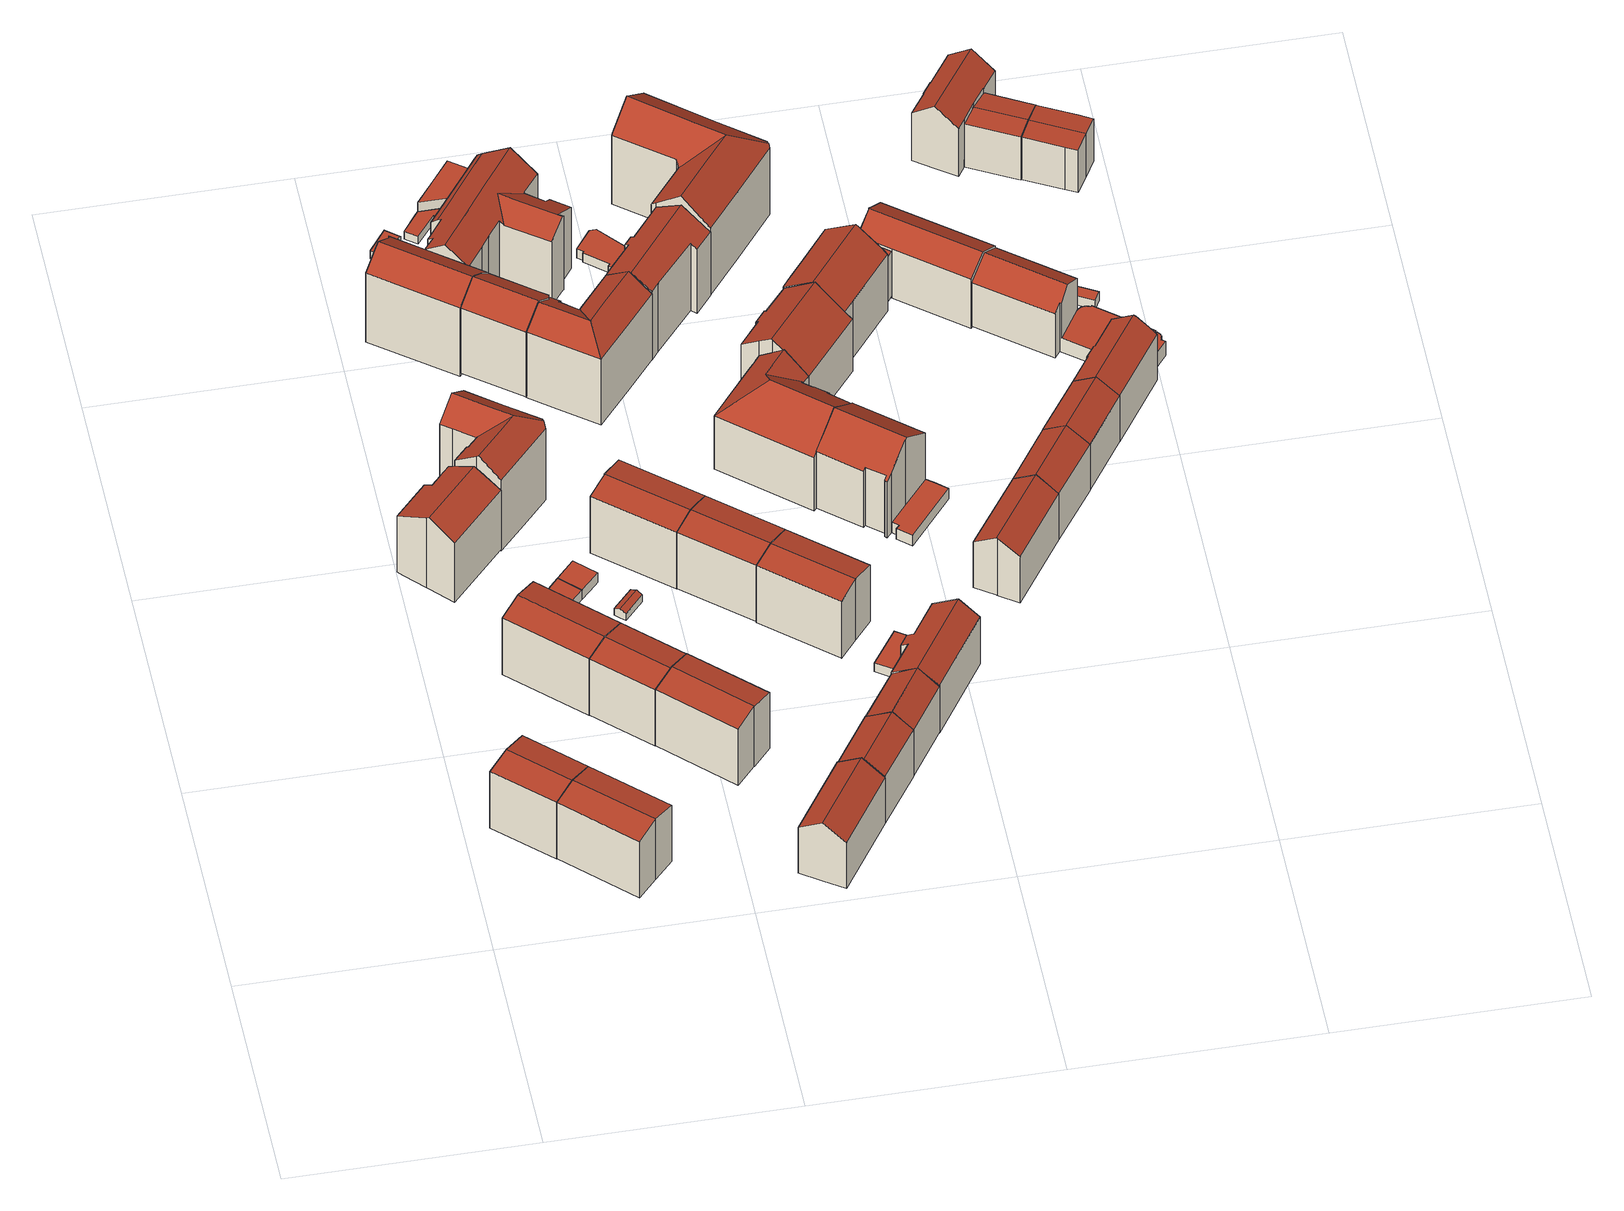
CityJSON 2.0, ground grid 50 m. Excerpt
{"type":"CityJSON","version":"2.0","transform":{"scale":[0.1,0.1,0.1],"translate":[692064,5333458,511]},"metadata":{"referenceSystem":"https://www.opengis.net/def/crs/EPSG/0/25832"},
"CityObjects":{
"building1":{"type":"Building","attributes":{"Gemeindeschluessel":"09162000","HoeheDach":"530.228","HoeheGrund":"513.460","Methode":"1000","NiedrigsteTraufeDesGebaeudes":"529.063","Geometrietyp2DReferenz":"3000","function":"31001_1000","roofType":"3100","measuredHeight":16.77,"storeysAboveGround":5},"geometry":[{"type":"MultiSurface","lod":"2","boundaries":[[[0,1,2,3,4,5]],[[1,0,6,7,8,2]],[[9,10,11,8,7,6]],[[5,4,10,9]],[[0,5,9,6]],[[4,3,11,10]],[[8,11,3,2]]],"semantics":{"surfaces":[{"type":"WallSurface"},{"type":"GroundSurface"},{"type":"RoofSurface"}],"values":[0,1,0,2,0,2,0]}}]},
"building2":{"type":"Building","attributes":{"Gemeindeschluessel":"09162000","HoeheDach":"530.251","HoeheGrund":"513.640","Methode":"1000","NiedrigsteTraufeDesGebaeudes":"529.067","Geometrietyp2DReferenz":"3000","function":"31001_1000","roofType":"3100","measuredHeight":16.61,"storeysAboveGround":5},"geometry":[{"type":"MultiSurface","lod":"2","boundaries":[[[5,12,3,13,14,15]],[[16,17,18,12,5]],[[19,20,21,15,14,13,22]],[[20,17,16,21]],[[18,23,3,12]],[[21,16,5,15]],[[20,19,22,23,18,17]],[[13,3,23,22]]],"semantics":{"surfaces":[{"type":"WallSurface"},{"type":"RoofSurface"},{"type":"GroundSurface"}],"values":[0,1,2,0,1,0,0,0]}}]},
"building3":{"type":"Building","attributes":{"Gemeindeschluessel":"09162000","HoeheDach":"531.743","HoeheGrund":"512.140","Methode":"2000","NiedrigsteTraufeDesGebaeudes":"527.561","Geometrietyp2DReferenz":"3000","function":"31001_1000","roofType":"3100","measuredHeight":19.6,"storeysAboveGround":4},"geometry":[{"type":"MultiSurface","lod":"2","boundaries":[[[24,25,26,27,28,29]],[[30,31,32,33]],[[34,35,36,37,38,39]],[[40,41,39,38]],[[29,28,42,43]],[[27,26,44,34,39,41,32,31,45,42,28]],[[46,47,48,49,36,35]],[[50,51,48,47,52,53]],[[45,31,30,54,43,42]],[[55,50,53,44,26,25]],[[33,32,41,40]],[[51,50,55,25,24,29,43,54,30,33,40,38,37,36,49,48]],[[53,52,47,46,35,34,44]]],"semantics":{"surfaces":[{"type":"WallSurface"},{"type":"RoofSurface"},{"type":"GroundSurface"}],"values":[0,0,0,0,0,1,0,0,0,0,0,2,1]}}]},
"building4":{"type":"Building","attributes":{"Gemeindeschluessel":"09162000","HoeheDach":"530.078","HoeheGrund":"513.150","Methode":"1000","NiedrigsteTraufeDesGebaeudes":"528.831","Geometrietyp2DReferenz":"3000","function":"31001_1000","roofType":"3100","measuredHeight":16.93,"storeysAboveGround":5},"geometry":[{"type":"MultiSurface","lod":"2","boundaries":[[[56,57,58,59,60,61]],[[57,62,63,58]],[[64,65,66,67]],[[59,67,66,60]],[[60,66,65,61]],[[58,63,67,59]],[[57,56,61,65,64,62]],[[62,64,67,63]]],"semantics":{"surfaces":[{"type":"GroundSurface"},{"type":"WallSurface"},{"type":"RoofSurface"}],"values":[0,1,2,1,1,1,1,2]}}]},
"building5":{"type":"Building","attributes":{"Gemeindeschluessel":"09162000","HoeheDach":"515.604","HoeheGrund":"513.020","Methode":"1000","NiedrigsteTraufeDesGebaeudes":"515.604","Geometrietyp2DReferenz":"3000","function":"31001_2000","roofType":"1000","measuredHeight":2.58},"geometry":[{"type":"MultiSurface","lod":"2","boundaries":[[[68,69,70,71,72,73]],[[74,75,71,70]],[[75,74,76,77]],[[77,76,78,79]],[[78,76,74,70,69,68,80]],[[81,80,68,73]],[[79,78,80,81]],[[77,79,81,73,72,71,75]]],"semantics":{"surfaces":[{"type":"WallSurface"},{"type":"RoofSurface"},{"type":"GroundSurface"}],"values":[0,0,0,0,1,0,0,2]}}]},
"building6":{"type":"Building","attributes":{"Gemeindeschluessel":"09162000","HoeheDach":"530.029","HoeheGrund":"513.310","Methode":"1000","NiedrigsteTraufeDesGebaeudes":"528.823","Geometrietyp2DReferenz":"3000","function":"31001_1000","roofType":"3100","measuredHeight":16.72,"storeysAboveGround":5},"geometry":[{"type":"MultiSurface","lod":"2","boundaries":[[[82,83,62,84]],[[85,86,65,87]],[[83,85,87,62]],[[82,88,89,86,85,83]],[[90,65,86,89]],[[88,82,84,91,90,89]],[[62,87,65,90,91,84]]],"semantics":{"surfaces":[{"type":"WallSurface"},{"type":"RoofSurface"},{"type":"GroundSurface"}],"values":[0,1,1,0,0,2,0]}}]},
"building7":{"type":"Building","attributes":{"Gemeindeschluessel":"09162000","HoeheDach":"535.177","HoeheGrund":"511.580","Methode":"1000","NiedrigsteTraufeDesGebaeudes":"530.834","Geometrietyp2DReferenz":"3000","function":"31001_1000","roofType":"3100","measuredHeight":23.6,"storeysAboveGround":6},"geometry":[{"type":"MultiSurface","lod":"2","boundaries":[[[92,93,94,95,96,97]],[[98,99,100,101,102,103,104]],[[93,105,106,107,108,94]],[[104,103,109,110]],[[111,112,113,114]],[[115,116,117,99,98,118]],[[105,93,92,97,119,120,111,114,121,122,116,115,118,110,109,123,124,125,126,127,106]],[[128,129,96,95,130,100,99,117,131,132,113,112]],[[132,131,122,121,114,113]],[[120,119,97,96,129,128,112,111]],[[101,100,133,134,135,136,102]],[[94,108,107,133,100,130,95]],[[107,106,127,126,134,133]],[[103,102,136,124,123,109]],[[118,98,104,110]],[[122,131,117,116]],[[135,134,126,125,124,136]]],"semantics":{"surfaces":[{"type":"WallSurface"},{"type":"RoofSurface"},{"type":"GroundSurface"}],"values":[0,1,0,0,0,0,2,1,0,0,1,1,0,0,0,0,0]}}]},
"building8":{"type":"Building","attributes":{"Gemeindeschluessel":"09162000","HoeheDach":"515.607","HoeheGrund":"513.000","Methode":"1000","NiedrigsteTraufeDesGebaeudes":"515.607","Geometrietyp2DReferenz":"3000","function":"31001_2000","roofType":"1000","measuredHeight":2.61},"geometry":[{"type":"MultiSurface","lod":"2","boundaries":[[[75,137,138,139,140,74]],[[74,140,139,141,70]],[[137,75,71,142,138]],[[71,70,141,142]],[[75,74,70,71]],[[139,138,142,141]]],"semantics":{"surfaces":[{"type":"WallSurface"},{"type":"RoofSurface"},{"type":"GroundSurface"}],"values":[0,1,2,0,0,0]}}]},
"building9":{"type":"Building","attributes":{"Gemeindeschluessel":"09162000","HoeheDach":"530.150","HoeheGrund":"513.490","Methode":"2000","NiedrigsteTraufeDesGebaeudes":"528.931","Geometrietyp2DReferenz":"3000","function":"31001_1000","roofType":"3100","measuredHeight":16.66,"storeysAboveGround":5},"geometry":[{"type":"MultiSurface","lod":"2","boundaries":[[[143,144,145,146,147,148,149]],[[148,150,151,149]],[[145,152,153,146]],[[152,154,155,156,153]],[[153,156,150,148,147,146]],[[155,151,150,156]],[[144,154,152,145]],[[144,143,149,151,155,154]]],"semantics":{"surfaces":[{"type":"GroundSurface"},{"type":"WallSurface"},{"type":"RoofSurface"}],"values":[0,1,1,2,1,2,1,1]}}]},
"building10":{"type":"Building","attributes":{"Gemeindeschluessel":"09162000","HoeheDach":"534.587","HoeheGrund":"511.894","Methode":"1000","NiedrigsteTraufeDesGebaeudes":"530.879","Geometrietyp2DReferenz":"3000","function":"31001_1000","roofType":"3100","measuredHeight":22.69,"storeysAboveGround":6},"geometry":[{"type":"MultiSurface","lod":"2","boundaries":[[[157,158,159,160]],[[161,162,163,164,165,166]],[[167,168,169,170,171,172]],[[173,174,158,157]],[[175,176,161,166]],[[177,172,171,170,178,159,158,174,163,162]],[[179,177,162,161,176]],[[164,163,174,173]],[[178,170,169,180,160,159]],[[181,182,167,172,177,179]],[[181,179,176,175]],[[168,167,182,181,175,166,165,164,173,157,160,180,169]]],"semantics":{"surfaces":[{"type":"WallSurface"},{"type":"RoofSurface"},{"type":"GroundSurface"}],"values":[0,0,0,0,0,1,1,0,0,0,0,2]}}]},
"building11":{"type":"Building","attributes":{"Gemeindeschluessel":"09162000","HoeheDach":"515.612","HoeheGrund":"513.080","Methode":"1000","NiedrigsteTraufeDesGebaeudes":"515.031","Geometrietyp2DReferenz":"3000","function":"51009_1610","roofType":"3100","measuredHeight":2.53},"geometry":[{"type":"MultiSurface","lod":"2","boundaries":[[[183,184,185,186,187,188]],[[186,189,190,187]],[[188,187,190,191]],[[184,183,188,191,192,193]],[[185,194,189,186]],[[189,194,193,192,191,190]],[[193,194,185,184]]],"semantics":{"surfaces":[{"type":"WallSurface"},{"type":"RoofSurface"},{"type":"GroundSurface"}],"values":[0,1,0,2,1,0,0]}}]},
"building12":{"type":"Building","attributes":{"Gemeindeschluessel":"09162000","HoeheDach":"514.404","HoeheGrund":"512.290","Methode":"1000","NiedrigsteTraufeDesGebaeudes":"514.404","Geometrietyp2DReferenz":"3000","function":"31001_2000","roofType":"1000","measuredHeight":2.11},"geometry":[{"type":"MultiSurface","lod":"2","boundaries":[[[195,196,197,198,199,200,201,202]],[[196,195,202,203,204,205]],[[206,207,208,200,199,198]],[[197,196,205,209,206,198]],[[210,203,202,201,200,208]],[[209,205,204,203,210,208,207,206]]],"semantics":{"surfaces":[{"type":"GroundSurface"},{"type":"WallSurface"},{"type":"RoofSurface"}],"values":[0,1,1,1,1,2]}}]},
"building13":{"type":"Building","attributes":{"Gemeindeschluessel":"09162000","HoeheDach":"529.928","HoeheGrund":"513.920","Methode":"1000","NiedrigsteTraufeDesGebaeudes":"526.530","Geometrietyp2DReferenz":"3000","function":"31001_1000","roofType":"3100","measuredHeight":16.01,"storeysAboveGround":4},"geometry":[{"type":"MultiSurface","lod":"2","boundaries":[[[211,212,213,214,215,216]],[[217,218,216,215]],[[219,212,211,220]],[[213,212,219,221]],[[220,211,216,218]],[[222,221,219,220,218,217]],[[221,222,217,215,214,213]]],"semantics":{"surfaces":[{"type":"WallSurface"},{"type":"RoofSurface"},{"type":"GroundSurface"}],"values":[0,0,1,0,1,0,2]}}]},
"building14":{"type":"Building","attributes":{"Gemeindeschluessel":"09162000","HoeheDach":"534.569","HoeheGrund":"512.860","Methode":"1000","NiedrigsteTraufeDesGebaeudes":"530.766","Geometrietyp2DReferenz":"3000","function":"31001_1000","roofType":"3100","measuredHeight":21.71,"storeysAboveGround":6},"geometry":[{"type":"MultiSurface","lod":"2","boundaries":[[[223,224,225,226]],[[227,228,229,230,231,232,233,234,177]],[[235,236,237,223,226,238,239,240,241,242,243,244]],[[237,236,235,228,227,245]],[[237,245,224,223]],[[235,244,229,228]],[[225,177,234,233,240,239,238,226]],[[233,232,231,242,241,240]],[[230,229,244,243,242,231]],[[224,245,227,177,225]]],"semantics":{"surfaces":[{"type":"WallSurface"},{"type":"RoofSurface"},{"type":"GroundSurface"}],"values":[0,1,2,0,0,0,0,0,0,1]}}]},
"building15":{"type":"Building","attributes":{"Gemeindeschluessel":"09162000","HoeheDach":"529.898","HoeheGrund":"513.080","Methode":"1000","NiedrigsteTraufeDesGebaeudes":"528.702","Geometrietyp2DReferenz":"3000","function":"31001_1000","roofType":"3100","measuredHeight":16.82,"storeysAboveGround":5},"geometry":[{"type":"MultiSurface","lod":"2","boundaries":[[[246,247,248,249,250,251]],[[252,251,250,253,254,255]],[[254,253,256,257,258,259]],[[250,249,256,253]],[[257,256,249,248]],[[260,255,254,259]],[[246,251,252,261]],[[247,246,261,260,259,258,257,248]],[[261,252,255,260]]],"semantics":{"surfaces":[{"type":"WallSurface"},{"type":"RoofSurface"},{"type":"GroundSurface"}],"values":[0,1,0,1,0,0,0,2,0]}}]},
"building16":{"type":"Building","attributes":{"Gemeindeschluessel":"09162000","HoeheDach":"514.282","HoeheGrund":"512.230","Methode":"1000","NiedrigsteTraufeDesGebaeudes":"514.282","Geometrietyp2DReferenz":"3000","function":"31001_2000","roofType":"1000","measuredHeight":2.05},"geometry":[{"type":"MultiSurface","lod":"2","boundaries":[[[262,263,264,265,266,267,268,269]],[[265,264,270,271]],[[272,273,274,275,276,277,278,268,267,266,265,271,279]],[[271,270,280,279]],[[281,282,283,284,285,280,270,264,263,262,269,286,287]],[[287,286,269,268,278,277]],[[272,285,284,273]],[[275,274,273,284,283,282]],[[279,280,285,272]],[[276,275,282,281,287,277]]],"semantics":{"surfaces":[{"type":"WallSurface"},{"type":"GroundSurface"},{"type":"RoofSurface"}],"values":[0,0,1,0,2,0,0,0,0,0]}}]},
"building17":{"type":"Building","attributes":{"Gemeindeschluessel":"09162000","HoeheDach":"534.280","HoeheGrund":"512.110","Methode":"2000","NiedrigsteTraufeDesGebaeudes":"528.422","Geometrietyp2DReferenz":"3000","function":"31001_1000","roofType":"3100","measuredHeight":22.17,"storeysAboveGround":4},"geometry":[{"type":"MultiSurface","lod":"2","boundaries":[[[288,289,290,291]],[[292,293,294,295]],[[296,297,298,299,300,301,302,303]],[[304,303,302,305]],[[306,307,308,309]],[[310,311,312,308,307,313,314,315,316,317]],[[318,295,294,319,158,320]],[[320,158,321,322]],[[316,315,314,323,324,325,326,327]],[[328,329,330,331]],[[322,321,329,328]],[[323,314,313,332]],[[332,313,307,306]],[[309,333,334,298,297,296,303,304,292,295,318,320,322,328,331,335,336,337,288,291,338,339,340,341,342,343,326,325,324,323,332,306]],[[338,344,345,339]],[[346,347,348,342,341,340,339,345]],[[291,290,344,338]],[[319,349,350,351,352,347,346,353,354,355,356,357,358,330,329,321,158]],[[294,293,305,302,301,317,316,327,359,348,347,352,351,350,349,319]],[[330,358,357,336,335,331]],[[298,334,333,312,311,299]],[[309,308,312,333]],[[326,343,342,348,359,327]],[[356,355,354,353,346,345,344,290,289]],[[292,304,305,293]],[[300,299,311,310,317,301]],[[337,336,357,356,289,288]]],"semantics":{"surfaces":[{"type":"WallSurface"},{"type":"RoofSurface"},{"type":"GroundSurface"}],"values":[0,0,0,0,0,1,0,0,0,0,0,0,0,2,0,0,0,1,1,0,0,0,0,1,0,1,0]}}]},
"building18":{"type":"Building","attributes":{"Gemeindeschluessel":"09162000","HoeheDach":"516.774","HoeheGrund":"513.820","Methode":"1000","NiedrigsteTraufeDesGebaeudes":"516.774","Geometrietyp2DReferenz":"3000","function":"31001_2000","roofType":"1000","measuredHeight":2.95},"geometry":[{"type":"MultiSurface","lod":"2","boundaries":[[[360,361,362,363,364]],[[365,366,367,368,369]],[[365,360,364,366]],[[361,369,368,362]],[[365,369,361,360]],[[364,363,367,366]],[[363,362,368,367]]],"semantics":{"surfaces":[{"type":"RoofSurface"},{"type":"GroundSurface"},{"type":"WallSurface"}],"values":[0,1,2,2,2,2,2]}}]},
"building19":{"type":"Building","attributes":{"Gemeindeschluessel":"09162000","HoeheDach":"529.830","HoeheGrund":"513.900","Methode":"2000","NiedrigsteTraufeDesGebaeudes":"526.075","Geometrietyp2DReferenz":"3000","function":"31001_1000","roofType":"3100","measuredHeight":15.93,"storeysAboveGround":4},"geometry":[{"type":"MultiSurface","lod":"2","boundaries":[[[213,370,215,371,372,373]],[[374,375,376,377]],[[373,375,374,213]],[[376,375,373,372,371,378]],[[377,376,378,379]],[[215,379,378,371]],[[370,213,374,377,379,215]]],"semantics":{"surfaces":[{"type":"GroundSurface"},{"type":"RoofSurface"},{"type":"WallSurface"}],"values":[0,1,2,2,1,2,2]}}]},
"building20":{"type":"Building","attributes":{"Gemeindeschluessel":"09162000","HoeheDach":"530.027","HoeheGrund":"513.170","Methode":"1000","NiedrigsteTraufeDesGebaeudes":"528.682","Geometrietyp2DReferenz":"3000","function":"31001_1000","roofType":"3100","measuredHeight":16.86,"storeysAboveGround":5},"geometry":[{"type":"MultiSurface","lod":"2","boundaries":[[[380,381,249,382,383]],[[384,385,386,387,388,389,390,391]],[[392,383,382,249,390,389,388,387]],[[386,252,392,387]],[[385,393,252,386]],[[381,391,390,249]],[[393,380,383,392,252]],[[385,384,391,381,380,393]]],"semantics":{"surfaces":[{"type":"RoofSurface"},{"type":"GroundSurface"},{"type":"WallSurface"}],"values":[0,1,2,2,2,2,0,2]}}]},
"building21":{"type":"Building","attributes":{"Gemeindeschluessel":"09162000","HoeheDach":"534.583","HoeheGrund":"512.830","Methode":"2000","NiedrigsteTraufeDesGebaeudes":"530.331","Geometrietyp2DReferenz":"3000","function":"31001_1000","roofType":"3100","measuredHeight":21.75,"storeysAboveGround":6},"geometry":[{"type":"MultiSurface","lod":"2","boundaries":[[[394,395,396,397]],[[398,399,400,401,402,403]],[[404,405,406,407,408,403,402,401,409,410,396,395,411]],[[412,409,401,400]],[[413,414,415,416,417,418]],[[396,410,409,412,419,397]],[[408,407,420,421,398,403]],[[422,423,424,425,426,427]],[[424,428,414,413,429,405]],[[405,429,413,418,430,406]],[[407,406,430,418,417,431,432,420]],[[423,433,415,414,428,424]],[[426,411,395,394,434,427]],[[425,424,405,404,411,426]],[[433,423,422,427,434,394,397,419,412,400,399,398,421,420,432,431,417,416,415]]],"semantics":{"surfaces":[{"type":"WallSurface"},{"type":"RoofSurface"},{"type":"GroundSurface"}],"values":[0,0,1,0,0,0,0,0,1,1,0,0,0,1,2]}}]},
"building22":{"type":"Building","attributes":{"Gemeindeschluessel":"09162000","HoeheDach":"529.930","HoeheGrund":"514.090","Methode":"2000","NiedrigsteTraufeDesGebaeudes":"525.868","Geometrietyp2DReferenz":"3000","function":"31001_1000","roofType":"3100","measuredHeight":15.84,"storeysAboveGround":4},"geometry":[{"type":"MultiSurface","lod":"2","boundaries":[[[435,436,437,438]],[[439,440,441,442]],[[443,444,437,436]],[[442,441,438,437,444]],[[435,440,439,443,436]],[[440,435,438,441]],[[439,442,444,443]]],"semantics":{"surfaces":[{"type":"WallSurface"},{"type":"RoofSurface"},{"type":"GroundSurface"}],"values":[0,0,1,0,0,2,1]}}]},
"building23":{"type":"Building","attributes":{"Gemeindeschluessel":"09162000","HoeheDach":"529.887","HoeheGrund":"513.010","Methode":"1000","NiedrigsteTraufeDesGebaeudes":"528.675","Geometrietyp2DReferenz":"3000","function":"31001_1000","roofType":"3100","measuredHeight":16.88,"storeysAboveGround":5},"geometry":[{"type":"MultiSurface","lod":"2","boundaries":[[[445,446,447,448,449,393]],[[450,451,446,445,393,452]],[[453,454,455,448]],[[453,456,451,450,452,457,458,454]],[[451,456,453,448,447,446]],[[458,381,455,454]],[[393,449,381,458,457,452]],[[448,455,381,449]]],"semantics":{"surfaces":[{"type":"RoofSurface"},{"type":"WallSurface"},{"type":"GroundSurface"}],"values":[0,1,1,2,1,1,1,0]}}]},
"building24":{"type":"Building","attributes":{"Gemeindeschluessel":"09162000","HoeheDach":"515.229","HoeheGrund":"512.680","Methode":"1000","NiedrigsteTraufeDesGebaeudes":"515.229","Geometrietyp2DReferenz":"3000","function":"31001_2000","roofType":"1000","measuredHeight":2.55},"geometry":[{"type":"MultiSurface","lod":"2","boundaries":[[[459,460,461,462]],[[463,464,465,466]],[[466,465,467,468]],[[462,461,464,463]],[[465,464,461,460,469,470,471,472,473,474,475,476,467]],[[477,470,469,478]],[[473,472,479,480,481,474]],[[478,469,460,459]],[[482,477,478,459,462,463,466,468,483,484,481,480,479]],[[484,475,474,481]],[[467,476,475,484,483,468]],[[482,471,470,477]],[[479,472,471,482]]],"semantics":{"surfaces":[{"type":"WallSurface"},{"type":"RoofSurface"},{"type":"GroundSurface"}],"values":[0,0,0,0,1,0,0,0,2,0,0,0,0]}}]},
"building25":{"type":"Building","attributes":{"Gemeindeschluessel":"09162000","HoeheDach":"515.971","HoeheGrund":"513.620","Methode":"1000","NiedrigsteTraufeDesGebaeudes":"515.971","Geometrietyp2DReferenz":"3000","function":"51009_1610","roofType":"1000","measuredHeight":2.35},"geometry":[{"type":"MultiSurface","lod":"2","boundaries":[[[485,486,487,488]],[[488,487,489,490]],[[491,492,486,485]],[[489,487,486,492]],[[491,485,488,490]],[[490,489,492,491]]],"semantics":{"surfaces":[{"type":"WallSurface"},{"type":"RoofSurface"},{"type":"GroundSurface"}],"values":[0,0,0,1,2,0]}}]},
"building26":{"type":"Building","attributes":{"Gemeindeschluessel":"09162000","HoeheDach":"534.444","HoeheGrund":"512.700","Methode":"1000","NiedrigsteTraufeDesGebaeudes":"530.310","Geometrietyp2DReferenz":"3000","function":"31001_1000","roofType":"3100","measuredHeight":21.74,"storeysAboveGround":6},"geometry":[{"type":"MultiSurface","lod":"2","boundaries":[[[493,494,495,496]],[[497,498,499,500]],[[501,493,496,502,503,504,497,500,505,506,507,508,509,510,511]],[[507,512,513,508]],[[500,499,514,505]],[[503,502,515,516,418,504]],[[511,517,518,501]],[[505,514,519,506]],[[506,519,512,507]],[[515,495,494,518,517,520,521,516]],[[496,495,515,502]],[[501,518,494,493]],[[521,520,517,511,510,509,508,513]],[[516,521,513,512,519,514,499,498,418]],[[504,418,498,497]]],"semantics":{"surfaces":[{"type":"WallSurface"},{"type":"GroundSurface"},{"type":"RoofSurface"}],"values":[0,0,1,0,0,0,0,0,0,2,0,0,0,2,0]}}]},
"building27":{"type":"Building","attributes":{"Gemeindeschluessel":"09162000","HoeheDach":"529.932","HoeheGrund":"513.820","Methode":"2000","NiedrigsteTraufeDesGebaeudes":"525.138","Geometrietyp2DReferenz":"3000","function":"31001_1000","roofType":"3100","measuredHeight":16.11,"storeysAboveGround":4},"geometry":[{"type":"MultiSurface","lod":"2","boundaries":[[[522,523,524,525,526,527]],[[528,523,522,444]],[[529,530,528,444,531,532]],[[533,534,535,536]],[[530,529,532,537,538,533,536,539,540,541,526,525,524]],[[532,531,542,537]],[[540,543,544,541]],[[541,544,527,526]],[[524,523,528,530]],[[538,537,542,545,534,533]],[[444,522,527,544,543,546,535,534,545,542,531]],[[546,543,540,539,536,535]]],"semantics":{"surfaces":[{"type":"WallSurface"},{"type":"RoofSurface"},{"type":"GroundSurface"}],"values":[0,1,0,0,2,0,0,0,0,0,1,0]}}]},
"building28":{"type":"Building","attributes":{"Gemeindeschluessel":"09162000","HoeheDach":"534.392","HoeheGrund":"513.190","Methode":"2000","NiedrigsteTraufeDesGebaeudes":"527.914","Geometrietyp2DReferenz":"3000","function":"31001_1000","roofType":"3200","measuredHeight":21.2,"storeysAboveGround":5},"geometry":[{"type":"MultiSurface","lod":"2","boundaries":[[[547,548,549,550]],[[551,552,553,554]],[[555,556,557,558,559,560,549,548,561,562]],[[550,549,560,563]],[[555,562,564,565,566,553,552,567,568,569,570]],[[571,572,573,574]],[[566,565,575,576,577,578,554,553]],[[579,570,569,580]],[[569,568,567,552,551,581,582,580]],[[563,560,559,583]],[[584,571,574,579,580,582,581,551,554,578,577,576,585,547,550,563,583,586,587]],[[574,573,570,579]],[[571,584,587,557,556,572]],[[561,575,565,564,562]],[[583,559,558,586]],[[573,572,556,555,570]],[[547,585,576,575,561,548]],[[586,558,557,587]]],"semantics":{"surfaces":[{"type":"WallSurface"},{"type":"RoofSurface"},{"type":"GroundSurface"}],"values":[0,0,1,0,1,0,0,0,0,0,2,0,0,1,0,1,0,0]}}]},
"building29":{"type":"Building","attributes":{"Gemeindeschluessel":"09162000","HoeheDach":"534.438","HoeheGrund":"513.280","Methode":"1000","NiedrigsteTraufeDesGebaeudes":"528.842","Geometrietyp2DReferenz":"3000","function":"31001_1000","roofType":"3100","measuredHeight":21.16,"storeysAboveGround":5},"geometry":[{"type":"MultiSurface","lod":"2","boundaries":[[[588,589,590,591]],[[590,589,592,593,594,595,596,597,598,599]],[[600,593,592,601]],[[597,602,603,604,605,598]],[[606,596,595,607]],[[606,608,609,602,597,596]],[[591,590,599,610]],[[608,606,607,611,600,601,588,591,610,612,613,614,615,609]],[[599,598,605,604,614,613,612,610]],[[603,602,609,615,614,604]],[[607,595,594,611]],[[611,594,593,600]],[[601,592,589,588]]],"semantics":{"surfaces":[{"type":"WallSurface"},{"type":"RoofSurface"},{"type":"GroundSurface"}],"values":[0,1,0,1,0,0,0,2,0,0,0,0,0]}}]},
"building30":{"type":"Building","attributes":{"Gemeindeschluessel":"09162000","HoeheDach":"533.920","HoeheGrund":"513.300","Methode":"2000","NiedrigsteTraufeDesGebaeudes":"527.659","Geometrietyp2DReferenz":"3000","function":"31001_1000","roofType":"3100","measuredHeight":20.62,"storeysAboveGround":5},"geometry":[{"type":"MultiSurface","lod":"2","boundaries":[[[616,617,618,619,620,621]],[[622,623,621,620,619,624,625,626,627]],[[628,629,622,627,630,631]],[[631,630,632,633]],[[617,616,634,629,628,631,633,635,636,637,638,639,640,641,642,618]],[[638,643,644,639]],[[636,645,646,637]],[[630,627,626,644,643,646,645,647,632]],[[633,632,647,635]],[[626,625,624,642,641,640,639,644]],[[637,646,643,638]],[[634,616,621,623,622,629]],[[642,624,619,618]],[[635,647,645,636]]],"semantics":{"surfaces":[{"type":"WallSurface"},{"type":"RoofSurface"},{"type":"GroundSurface"}],"values":[0,1,0,0,2,0,0,1,0,0,0,0,0,0]}}]},
"building31":{"type":"Building","attributes":{"Gemeindeschluessel":"09162000","HoeheDach":"536.975","HoeheGrund":"512.850","Methode":"1000","NiedrigsteTraufeDesGebaeudes":"531.114","Geometrietyp2DReferenz":"3000","function":"31001_9998","roofType":"3100","measuredHeight":24.12,"storeysAboveGround":4},"geometry":[{"type":"MultiSurface","lod":"2","boundaries":[[[648,649,650,651]],[[652,653,654,655,656,657,658]],[[659,656,655,660,661,662,663,664,665]],[[666,667,668,654,653,652]],[[669,670,671,672,673,674]],[[672,671,658,657,656,675,676,673]],[[677,664,663,678]],[[654,668,679,680,681,661,660,655]],[[673,676,675,682,683,674]],[[682,675,649,648]],[[651,650,684,685]],[[685,684,686,687]],[[667,666,688,670,669,674,683,682,648,651,685,687,689,677,678,690,681,680,679,668]],[[686,665,664,677,689,687]],[[650,649,675,656,659,665,686,684]],[[688,666,652,658,671,670]],[[662,661,681,690,678,663]]],"semantics":{"surfaces":[{"type":"WallSurface"},{"type":"RoofSurface"},{"type":"GroundSurface"}],"values":[0,1,1,0,0,1,0,0,0,0,0,0,2,0,1,0,0]}}]},
"building32":{"type":"Building","attributes":{"Gemeindeschluessel":"09162000","HoeheDach":"516.231","HoeheGrund":"513.280","Methode":"1000","NiedrigsteTraufeDesGebaeudes":"516.231","Geometrietyp2DReferenz":"3000","function":"31001_2000","roofType":"1000","measuredHeight":2.95},"geometry":[{"type":"MultiSurface","lod":"2","boundaries":[[[691,692,693,607,606,609,694,695]],[[696,697,693,692]],[[698,694,609,699]],[[693,697,700,607]],[[691,701,696,692]],[[702,699,609,606]],[[703,695,694,698]],[[691,695,703,701]],[[697,696,701,703,698,699,702,700]],[[700,702,606,607]]],"semantics":{"surfaces":[{"type":"GroundSurface"},{"type":"WallSurface"},{"type":"RoofSurface"}],"values":[0,1,1,1,1,1,1,1,2,1]}}]},
"building33":{"type":"Building","attributes":{"Gemeindeschluessel":"09162000","HoeheDach":"533.712","HoeheGrund":"513.210","Methode":"2000","NiedrigsteTraufeDesGebaeudes":"528.826","Geometrietyp2DReferenz":"3000","function":"31001_9998","roofType":"3100","measuredHeight":20.5,"storeysAboveGround":5},"geometry":[{"type":"MultiSurface","lod":"2","boundaries":[[[704,705,706,707]],[[708,709,705,704]],[[710,711,712,713]],[[714,715,716,717,718,719]],[[718,717,720,721,706,705,709,722]],[[719,718,722,723]],[[716,724,712,711,725,720,717]],[[723,722,709,708]],[[713,712,724,726]],[[720,725,727,728,729,721]],[[727,725,711,710]],[[707,706,721,729]],[[726,724,716,715]],[[726,715,714,719,723,708,704,707,729,728,727,710,713]]],"semantics":{"surfaces":[{"type":"WallSurface"},{"type":"RoofSurface"},{"type":"GroundSurface"}],"values":[0,0,0,0,1,0,1,0,0,0,0,0,0,2]}}]},
"building34":{"type":"Building","attributes":{"Gemeindeschluessel":"09162000","HoeheDach":"529.660","HoeheGrund":"513.820","Methode":"2000","NiedrigsteTraufeDesGebaeudes":"526.482","Geometrietyp2DReferenz":"3000","function":"31001_9998","roofType":"3100","measuredHeight":15.84,"storeysAboveGround":4},"geometry":[{"type":"MultiSurface","lod":"2","boundaries":[[[730,731,732,733,734,735]],[[736,737,732,731]],[[735,734,738,739]],[[740,741,737,736]],[[732,737,741,742,733]],[[742,741,740,743,739,738]],[[733,742,738,734]],[[736,731,730,735,739,743,740]]],"semantics":{"surfaces":[{"type":"WallSurface"},{"type":"RoofSurface"},{"type":"GroundSurface"}],"values":[0,0,0,0,1,0,1,2]}}]},
"building35":{"type":"Building","attributes":{"Gemeindeschluessel":"09162000","HoeheDach":"525.670","HoeheGrund":"513.390","Methode":"2000","NiedrigsteTraufeDesGebaeudes":"525.670","Geometrietyp2DReferenz":"3000","function":"31001_2000","roofType":"1000","measuredHeight":12.28},"geometry":[{"type":"MultiSurface","lod":"2","boundaries":[[[744,745,746,747,748,749]],[[749,748,747,750,751,752]],[[753,754,752,751,750,755]],[[755,746,745,753]],[[754,744,749,752]],[[750,747,746,755]],[[753,745,744,754]]],"semantics":{"surfaces":[{"type":"RoofSurface"},{"type":"WallSurface"},{"type":"GroundSurface"}],"values":[0,1,2,1,1,1,1]}}]},
"building36":{"type":"Building","attributes":{"Gemeindeschluessel":"09162000","HoeheDach":"529.690","HoeheGrund":"513.820","Methode":"1000","NiedrigsteTraufeDesGebaeudes":"526.441","Geometrietyp2DReferenz":"3000","function":"31001_9998","roofType":"3100","measuredHeight":15.87,"storeysAboveGround":4},"geometry":[{"type":"MultiSurface","lod":"2","boundaries":[[[756,757,741,740]],[[741,757,758,759]],[[759,758,760,738]],[[739,738,760,761]],[[758,757,756,762,761,760]],[[740,763,739,761,762,756]],[[763,740,741,759,738,739]]],"semantics":{"surfaces":[{"type":"WallSurface"},{"type":"RoofSurface"},{"type":"GroundSurface"}],"values":[0,1,1,0,0,2,0]}}]},
"building37":{"type":"Building","attributes":{"Gemeindeschluessel":"09162000","HoeheDach":"529.488","HoeheGrund":"512.750","Methode":"1000","NiedrigsteTraufeDesGebaeudes":"526.352","Geometrietyp2DReferenz":"3000","function":"31001_9998","roofType":"3100","measuredHeight":16.74,"storeysAboveGround":4},"geometry":[{"type":"MultiSurface","lod":"2","boundaries":[[[764,765,766,767]],[[768,769,770,771,772,773]],[[770,774,775,776,777,771]],[[778,779,780,775,774,770,769]],[[780,779,781,782,776,775]],[[767,766,768,773]],[[783,784,765,764]],[[783,785,781,779,778,784]],[[766,765,784,778,769,768]],[[785,783,764,767,773,772,771,777,776,782,781]]],"semantics":{"surfaces":[{"type":"WallSurface"},{"type":"RoofSurface"},{"type":"GroundSurface"}],"values":[0,0,0,1,0,0,0,0,1,2]}}]},
"building38":{"type":"Building","attributes":{"Gemeindeschluessel":"09162000","HoeheDach":"529.687","HoeheGrund":"513.930","Methode":"2000","NiedrigsteTraufeDesGebaeudes":"526.525","Geometrietyp2DReferenz":"3000","function":"31001_9998","roofType":"3100","measuredHeight":15.76,"storeysAboveGround":4},"geometry":[{"type":"MultiSurface","lod":"2","boundaries":[[[757,786,787,758]],[[788,789,790,791,792,793]],[[787,786,793,792,791,794]],[[793,786,757,788]],[[758,787,794,795]],[[789,788,757,758,795,790]],[[790,795,794,791]]],"semantics":{"surfaces":[{"type":"RoofSurface"},{"type":"GroundSurface"},{"type":"WallSurface"}],"values":[0,1,2,2,0,2,2]}}]},
"building39":{"type":"Building","attributes":{"Gemeindeschluessel":"09162000","HoeheDach":"529.678","HoeheGrund":"513.760","Methode":"1000","NiedrigsteTraufeDesGebaeudes":"526.374","Geometrietyp2DReferenz":"3000","function":"31001_9998","roofType":"3100","measuredHeight":15.92,"storeysAboveGround":4},"geometry":[{"type":"MultiSurface","lod":"2","boundaries":[[[796,797,798,799,800,801]],[[802,803,804,805,794,806]],[[807,808,801,800]],[[805,796,801,808,809,810,811,794]],[[812,813,804,803]],[[804,813,814,797,796,805]],[[806,794,811,815]],[[803,802,806,815,816,817,807,800,799,798,818,812]],[[798,797,814,818]],[[815,811,810,816]],[[816,810,809,817]],[[818,814,813,812]],[[817,809,808,807]]],"semantics":{"surfaces":[{"type":"WallSurface"},{"type":"RoofSurface"},{"type":"GroundSurface"}],"values":[0,0,0,1,0,1,0,2,0,0,0,0,0]}}]},
"building40":{"type":"Building","attributes":{"Gemeindeschluessel":"09162000","HoeheDach":"529.020","HoeheGrund":"513.486","Methode":"2000","NiedrigsteTraufeDesGebaeudes":"517.403","Geometrietyp2DReferenz":"3000","function":"31001_9998","roofType":"3100","measuredHeight":15.53,"storeysAboveGround":4},"geometry":[{"type":"MultiSurface","lod":"2","boundaries":[[[819,820,821,822]],[[822,821,823,824,825]],[[826,827,828,829,830,831,824,823,832,833,834,835,836,837,838,839,840,841,842,843,844,845,846,847,848,849,850,851,852,853,854,855,856,857,858,859,860,861,862,863,864,865,866,867]],[[855,868,869,856]],[[826,867,870,871]],[[852,872,873,853]],[[860,874,875,861]],[[838,876,877,839]],[[836,835,878,879]],[[880,874,860,859,858]],[[839,877,881,840]],[[834,882,878,835]],[[865,883,884,866]],[[885,886,887,820,819]],[[826,871,888,827]],[[850,889,890,851]],[[857,891,880,858]],[[829,828,892,893]],[[825,894,895,885,819,822]],[[851,890,872,852]],[[875,896,863,862,861]],[[864,897,883,865]],[[828,827,888,892]],[[843,898,899,844]],[[840,881,900,841]],[[825,824,831,894]],[[856,869,891,857]],[[844,899,901,845]],[[845,901,902,846]],[[863,896,897,864]],[[847,903,904,848]],[[832,905,906,833]],[[850,849,907,889]],[[842,908,898,843]],[[846,902,903,847]],[[866,884,870,867]],[[873,868,855,854,853]],[[833,906,882,834]],[[892,888,871,870,884,883,897,896,875,874,880,891,869,868,873,872,890,889,907,904,903,902,901,899,898,908,900,881,877,876,879,878,882,906,905,887,886,893]],[[830,895,894,831]],[[848,904,907,849]],[[830,829,893,886,885,895]],[[841,900,908,842]],[[879,876,838,837,836]],[[832,823,821,820,887,905]]],"semantics":{"surfaces":[{"type":"RoofSurface"},{"type":"WallSurface"},{"type":"GroundSurface"}],"values":[0,1,2,1,1,1,1,1,1,1,1,1,1,1,1,1,1,1,0,1,1,1,1,1,1,1,1,1,1,1,1,1,1,1,1,1,1,1,0,1,1,1,1,1,1]}}]},
"building41":{"type":"Building","attributes":{"Gemeindeschluessel":"09162000","HoeheDach":"530.280","HoeheGrund":"513.200","Methode":"2000","NiedrigsteTraufeDesGebaeudes":"526.251","Geometrietyp2DReferenz":"3000","function":"31001_1000","roofType":"3100","measuredHeight":17.08,"storeysAboveGround":4},"geometry":[{"type":"MultiSurface","lod":"2","boundaries":[[[909,910,911,912,913,914,915,916]],[[917,918,919,920]],[[921,922,923,924]],[[924,923,925,926]],[[927,910,909,928]],[[929,911,910,927]],[[930,912,911,929]],[[931,914,913,932]],[[920,919,922,921]],[[933,928,909,916,934,935]],[[932,930,929,927,928,933,935,936,917,920,921,924,926,937,931]],[[932,913,912,930]],[[935,934,938,936]],[[916,915,925,923,922,919,918,938,934]],[[915,914,931,937,926,925]],[[936,938,918,917]]],"semantics":{"surfaces":[{"type":"RoofSurface"},{"type":"WallSurface"},{"type":"GroundSurface"}],"values":[0,1,1,1,1,1,1,1,1,1,2,1,1,0,1,1]}}]},
"building42":{"type":"Building","attributes":{"Gemeindeschluessel":"09162000","HoeheDach":"516.020","HoeheGrund":"513.520","Methode":"2000","NiedrigsteTraufeDesGebaeudes":"516.020","Geometrietyp2DReferenz":"3000","function":"31001_2000","roofType":"1000","measuredHeight":2.5},"geometry":[{"type":"MultiSurface","lod":"2","boundaries":[[[939,940,941,942]],[[943,944,940,939]],[[943,939,942,945]],[[945,946,944,943]],[[942,941,946,945]],[[946,941,940,944]]],"semantics":{"surfaces":[{"type":"WallSurface"},{"type":"GroundSurface"},{"type":"RoofSurface"}],"values":[0,0,1,0,0,2]}}]},
"building43":{"type":"Building","attributes":{"Gemeindeschluessel":"09162000","HoeheDach":"525.629","HoeheGrund":"513.290","Methode":"1000","NiedrigsteTraufeDesGebaeudes":"525.214","Geometrietyp2DReferenz":"3000","function":"31001_1000","roofType":"3100","measuredHeight":12.34,"storeysAboveGround":4},"geometry":[{"type":"MultiSurface","lod":"2","boundaries":[[[947,948,949,950]],[[951,952,953,954,955,956,949]],[[957,958,959,960,954,953,952,961]],[[950,949,956,962]],[[959,958,957,963,947,950,962,964,960]],[[963,957,961,965,948,947]],[[962,956,955,964]],[[965,961,952,951,949,948]],[[964,955,954,960]]],"semantics":{"surfaces":[{"type":"WallSurface"},{"type":"RoofSurface"},{"type":"GroundSurface"}],"values":[0,1,0,0,2,0,0,1,0]}}]},
"building44":{"type":"Building","attributes":{"Gemeindeschluessel":"09162000","HoeheDach":"525.500","HoeheGrund":"513.450","Methode":"2000","NiedrigsteTraufeDesGebaeudes":"525.203","Geometrietyp2DReferenz":"3000","function":"31001_1000","roofType":"3100","measuredHeight":12.05,"storeysAboveGround":4},"geometry":[{"type":"MultiSurface","lod":"2","boundaries":[[[966,967,968,969,970,954,971]],[[972,973,968,967]],[[974,975,961,976]],[[972,967,977,978]],[[972,978,974,976,979,980,981,982,983,973]],[[961,984,971,954,981,980,979,976]],[[978,977,975,974]],[[975,977,967,966,971,984,961]],[[970,969,983,982,981,954]],[[983,969,968,973]]],"semantics":{"surfaces":[{"type":"RoofSurface"},{"type":"WallSurface"},{"type":"GroundSurface"}],"values":[0,1,1,1,2,1,1,0,1,1]}}]}
},
"vertices":[
[156,188,25],[194,228,25],[232,268,25],[232,268,181],[194,228,192],[156,188,181],[48,289,25],[87,329,25],[125,368,25],[48,289,181],[87,329,192],[125,368,181],
[194,228,193],[232,268,26],[194,228,26],[156,188,26],[291,61,181],[328,100,192],[329,101,193],[329,101,26],[328,100,26],[291,61,26],[367,141,26],[367,141,181],
[11,964,11],[47,926,11],[47,926,203],[11,964,174],[1,975,166],[1,975,11],[79,1031,11],[79,1031,176],[98,1052,175],[98,1052,11],[160,1035,207],[164,1031,204],[164,1031,11],[160,1035,11],[128,1065,11],[128,1065,182],[118,1073,11],[118,1073,175],[66,1043,166],[66,1043,11],[52,921,207],[77,1033,174],[168,1028,202],[204,995,174],[204,995,11],[168,1028,11],[93,878,11],[201,993,11],[201,993,174],[93,878,174],[77,1033,11],[52,921,11],
[322,578,21],[285,539,21],[144,672,21],[181,712,21],[219,752,21],[360,618,21],[285,539,178],[144,672,178],[322,578,191],[360,618,178],[219,752,178],[181,712,191],
[252,833,46],[279,862,46],[288,872,46],[288,872,20],[279,862,20],[252,833,20],[327,833,46],[327,833,20],[290,795,46],[290,795,20],[268,772,46],[268,772,20],[230,809,46],[230,809,20],
[392,438,23],[392,438,178],[285,539,23],[429,477,190],[467,517,178],[322,579,190],[429,477,23],[467,517,23],[360,618,23],[322,579,23],
[167,1028,6],[204,995,6],[204,995,202],[167,1028,242],[164,1031,238],[164,1031,6],[139,1140,202],[178,1111,202],[251,1117,242],[211,1147,242],[147,1195,242],[147,1194,241],[117,1156,202],[257,1052,6],[310,1108,6],[310,1108,202],[257,1052,202],[147,1194,6],[117,1156,6],[128,1065,6],[128,1065,198],[156,1092,200],[156,1092,6],[178,1111,6],[180,1110,6],[180,1110,204],[139,1140,6],[160,1035,6],[131,1062,6],[158,1090,6],[159,1089,6],[147,1195,6],[177,1233,6],[244,1182,6],[308,1134,6],[309,1121,6],[131,1062,202],[160,1035,233],[218,1081,242],[159,1089,204],[158,1090,202],[309,1121,211],[308,1134,202],[244,1182,202],[177,1233,202],
[357,863,20],[364,871,20],[364,871,46],[357,863,46],[324,910,46],[324,910,20],
[565,351,25],[563,349,25],[526,309,25],[392,438,25],[431,479,25],[467,517,25],[601,390,25],[467,517,180],[601,390,180],[526,309,179],[392,438,179],[563,349,191],[565,351,191],[431,479,191],
[173,1603,9],[173,1603,199],[246,1546,200],[246,1546,9],[82,1602,233],[85,1605,236],[111,1639,205],[111,1639,9],[85,1605,9],[82,1602,9],[264,1514,9],[266,1515,9],[279,1521,9],[279,1521,200],[266,1515,209],[264,1514,210],[113,1648,9],[113,1648,200],[53,1564,9],[53,1564,199],[242,1485,236],[274,1525,200],[211,1444,199],[274,1525,9],[211,1444,9],[242,1485,9],
[389,773,21],[398,764,21],[398,764,40],[389,773,46],[379,782,40],[379,782,21],[428,814,46],[418,823,40],[418,823,21],[428,814,21],[437,805,21],[437,805,40],
[159,1789,13],[126,1748,13],[105,1764,13],[100,1767,13],[100,1768,13],[136,1814,13],[162,1793,13],[163,1793,13],[163,1793,34],[159,1789,34],[126,1748,34],[100,1767,34],[100,1768,34],[136,1814,34],[105,1764,34],[162,1793,34],
[738,187,189],[778,159,155],[778,159,29],[738,187,29],[697,215,29],[697,215,155],[594,65,29],[594,65,155],[676,9,155],[635,37,189],[676,9,29],[635,37,29],
[321,1360,19],[321,1360,198],[211,1444,198],[211,1444,19],[353,1400,236],[377,1430,208],[380,1446,198],[362,1459,198],[279,1521,199],[265,1515,208],[264,1514,209],[249,1495,227],[377,1430,19],[353,1400,19],[352,1399,19],[242,1485,19],[249,1495,19],[264,1514,19],[265,1515,19],[279,1521,19],[362,1459,19],[380,1446,19],[352,1399,234],
[540,866,21],[541,867,21],[576,908,21],[576,908,177],[541,867,189],[540,866,189],[506,826,177],[399,987,189],[399,986,189],[364,946,177],[434,1028,177],[434,1028,21],[399,987,21],[399,986,21],[364,946,21],[506,826,21],
[214,1850,33],[247,1850,33],[281,1850,33],[281,1850,12],[247,1850,12],[214,1850,12],[207,1850,12],[207,1850,33],[285,1850,33],[285,1850,12],[285,1797,12],[235,1835,12],[234,1835,12],[196,1787,12],[179,1800,12],[172,1805,12],[202,1844,12],[311,1830,12],[311,1830,33],[179,1800,33],[196,1787,33],[234,1835,33],[235,1835,33],[285,1797,33],[202,1844,33],[172,1805,33],
[201,1690,11],[201,1690,174],[285,1797,177],[285,1797,11],[279,1590,11],[279,1590,195],[246,1546,195],[246,1546,11],[332,1646,11],[332,1645,11],[412,1587,11],[412,1587,188],[332,1645,188],[332,1646,188],[324,1651,195],[324,1651,11],[298,1616,11],[298,1616,195],[466,1674,11],[466,1674,180],[433,1629,215],[433,1629,11],[359,1681,216],[440,1622,216],[442,1623,215],[430,1701,180],[420,1690,189],[386,1717,188],[385,1717,188],[330,1703,216],[207,1576,11],[207,1576,233],[173,1603,11],[193,1625,201],[193,1625,11],[420,1690,11],[386,1717,11],[385,1717,11],[385,1718,11],[385,1718,189],[184,1632,11],[184,1632,193],[199,1651,193],[199,1651,11],[430,1701,11],[442,1623,11],[440,1622,11],[217,1675,11],[219,1677,11],[213,1681,11],[311,1830,11],[318,1839,11],[326,1833,11],[373,1797,11],[419,1762,11],[385,1719,11],[311,1830,178],[318,1839,179],[326,1833,188],[373,1797,233],[419,1762,188],[259,1645,233],[285,1680,233],[312,1716,233],[340,1753,233],[293,1788,188],[265,1751,188],[238,1715,188],[213,1681,188],[219,1677,193],[217,1675,193],[385,1719,189],
[281,1850,58],[327,1909,58],[281,1944,58],[245,1899,58],[207,1850,58],[281,1850,28],[207,1850,28],[245,1899,28],[281,1944,28],[327,1909,28],
[742,184,29],[771,323,29],[816,292,29],[852,266,29],[778,159,158],[852,266,158],[816,292,188],[742,184,188],[771,323,151],[697,215,151],
[672,755,190],[708,796,177],[557,886,184],[541,867,190],[672,755,22],[637,715,22],[506,826,22],[540,866,22],[541,867,22],[557,886,22],[576,908,22],[708,796,22],[540,866,190],[637,715,177],
[352,1399,18],[352,1399,235],[377,1430,205],[377,1430,18],[395,1424,18],[396,1425,18],[400,1431,18],[400,1431,193],[396,1425,198],[395,1424,200],[397,1363,236],[438,1332,236],[430,1397,200],[429,1396,201],[427,1397,201],[380,1446,193],[378,1439,198],[351,1398,236],[380,1446,18],[532,1443,236],[571,1411,199],[571,1411,18],[532,1443,18],[495,1475,18],[495,1475,199],[378,1439,18],[429,1396,18],[427,1397,18],[366,1326,18],[446,1265,18],[446,1265,199],[366,1326,199],[321,1360,199],[321,1360,18],[509,1339,199],[469,1370,236],[431,1399,200],[431,1399,18],[430,1397,18],[509,1339,18],[351,1398,18],
[771,323,31],[771,323,149],[840,423,149],[840,423,31],[852,266,156],[852,266,31],[921,367,31],[921,367,156],[816,292,189],[884,392,189],
[777,596,177],[777,595,177],[796,617,183],[812,636,189],[672,755,189],[777,596,20],[777,595,20],[637,715,20],[812,636,20],[847,677,20],[847,677,177],[796,617,20],[672,755,20],[708,796,20],
[530,1639,17],[530,1639,42],[534,1644,42],[534,1644,17],[489,1681,17],[489,1681,42],[492,1684,42],[492,1684,17],[480,1693,42],[480,1693,17],[550,1621,42],[549,1620,42],[571,1603,42],[603,1644,42],[568,1685,42],[525,1735,42],[512,1734,42],[511,1733,42],[549,1620,17],[550,1621,17],[603,1644,17],[568,1685,17],[525,1735,17],[571,1603,17],[511,1733,17],[512,1734,17],
[882,618,26],[882,618,50],[916,595,50],[916,595,26],[865,521,50],[865,521,26],[830,545,26],[830,545,50],
[665,1521,17],[665,1521,203],[586,1430,205],[586,1430,17],[509,1493,17],[509,1493,199],[551,1543,199],[551,1543,17],[676,1512,17],[571,1411,17],[536,1440,17],[495,1475,17],[544,1548,17],[559,1566,17],[565,1562,17],[619,1628,17],[660,1592,17],[708,1552,17],[709,1552,17],[565,1562,199],[619,1628,199],[544,1548,194],[571,1411,205],[536,1440,234],[709,1552,193],[676,1512,193],[559,1566,194],[708,1552,193],[660,1592,234],
[992,550,189],[1028,525,159],[1028,525,28],[992,550,28],[989,552,28],[989,552,187],[921,367,159],[884,392,28],[921,367,28],[839,423,152],[839,423,28],[871,497,28],[871,497,141],[887,521,141],[887,521,28],[884,488,28],[882,489,28],[899,513,28],[900,513,28],[947,581,28],[884,488,152],[900,513,151],[947,581,152],[882,489,151],[899,513,151],
[808,1158,22],[808,1158,177],[827,1143,176],[827,1143,22],[744,1247,22],[744,1247,169],[765,1229,193],[765,1229,22],[741,1123,234],[846,1033,234],[891,1087,176],[850,1123,176],[854,1127,172],[829,1147,172],[814,1165,169],[739,1158,213],[829,1147,22],[774,1200,214],[785,1213,214],[784,1214,212],[734,1234,170],[733,1233,170],[721,1219,170],[632,1112,169],[801,978,22],[801,978,176],[796,972,169],[796,972,22],[825,1178,169],[825,1178,22],[785,1213,22],[784,1214,22],[632,1112,22],[721,1219,22],[734,1234,22],[733,1233,22],[854,1127,22],[846,1033,22],[814,1165,22],[850,1123,22],[891,1087,22],
[883,917,23],[883,917,184],[879,912,179],[879,912,23],[919,888,185],[914,882,178],[918,878,178],[929,890,191],[962,929,231],[965,932,234],[846,1032,234],[801,978,179],[914,882,23],[919,888,23],[1011,986,179],[892,1086,179],[891,1087,179],[858,1047,219],[962,929,23],[929,890,23],[965,932,23],[1011,986,23],[801,978,23],[918,878,23],[846,1032,23],[858,1047,23],[891,1087,23],[892,1086,23],
[825,1178,23],[932,1306,23],[933,1307,23],[933,1307,167],[932,1306,167],[825,1178,167],[765,1229,228],[784,1214,209],[920,1317,179],[887,1344,213],[871,1357,229],[764,1230,229],[764,1230,23],[765,1229,23],[744,1247,209],[744,1247,23],[714,1274,177],[714,1274,23],[784,1214,23],[757,1325,23],[752,1328,23],[773,1353,23],[777,1350,23],[820,1399,23],[871,1357,23],[887,1344,23],[920,1317,23],[777,1350,177],[820,1399,178],[752,1328,172],[773,1353,173],[757,1325,177],
[678,1722,19],[678,1722,206],[677,1730,210],[677,1730,19],[709,1552,202],[777,1635,202],[856,1732,202],[855,1740,208],[772,1728,260],[728,1675,260],[660,1592,260],[722,1768,260],[855,1741,207],[854,1750,202],[765,1821,202],[650,1915,202],[609,1863,257],[607,1861,260],[709,1552,19],[777,1635,19],[856,1732,19],[612,1634,19],[619,1628,19],[619,1628,210],[612,1634,202],[611,1634,201],[611,1634,19],[679,1715,202],[659,1692,202],[609,1863,19],[650,1915,19],[855,1740,19],[855,1741,19],[854,1750,19],[679,1715,19],[659,1692,19],[570,1814,209],[570,1814,19],[571,1816,211],[571,1816,19],[660,1592,19],[607,1861,19],[765,1821,19],
[961,849,23],[934,872,23],[941,879,23],[1025,975,23],[1050,954,23],[934,872,52],[941,879,52],[1025,975,52],[1011,986,52],[929,890,52],[961,849,52],[962,929,52],[1050,954,52],
[868,1461,22],[868,1461,181],[923,1530,180],[923,1530,22],[839,1426,22],[839,1426,181],[1020,1453,22],[1020,1453,185],[1027,1447,178],[1027,1447,22],[868,1360,22],[920,1317,22],[920,1317,178],[868,1360,227],[820,1399,182],[820,1399,22],[974,1489,227],[963,1498,217],[818,1400,181],[818,1400,22],[941,1343,178],[979,1485,223],[941,1343,22],[979,1485,22],[974,1489,22],[963,1498,22],
[1091,692,28],[1092,691,28],[1092,691,186],[1091,692,187],[1052,719,155],[1052,719,28],[1131,664,28],[1131,664,155],[1155,863,155],[1155,863,28],[1232,809,28],[1232,809,155],[1194,836,187],[1194,836,28],
[979,1485,147],[1020,1453,147],[1041,1481,147],[985,1525,147],[967,1503,147],[963,1498,147],[985,1525,24],[967,1503,24],[963,1498,24],[1020,1453,24],[979,1485,24],[1041,1481,24],
[1313,922,28],[1313,922,155],[1273,949,187],[1193,836,187],[1233,976,154],[1233,976,28],[1273,949,28],[1193,836,28],
[1041,1481,18],[1041,1481,154],[985,1525,154],[985,1525,18],[984,1526,154],[1013,1563,185],[1013,1564,185],[1013,1564,18],[1013,1563,18],[984,1526,18],[1024,1578,173],[1042,1601,154],[1042,1601,18],[1024,1578,18],[1203,1414,185],[1233,1452,154],[1043,1601,154],[1233,1452,18],[1043,1601,18],[1173,1377,18],[1173,1377,154],[1203,1414,18],
[1391,1033,155],[1351,1060,187],[1313,922,29],[1273,949,29],[1233,976,29],[1312,1086,29],[1351,1060,29],[1391,1033,29],[1312,1086,155],[1233,976,155],
[1450,1202,187],[1453,1200,185],[1453,1200,28],[1450,1202,28],[1412,1227,28],[1412,1227,156],[1350,1060,28],[1391,1033,28],[1391,1033,154],[1350,1060,187],[1312,1086,28],[1369,1166,28],[1369,1166,156],[1367,1167,154],[1349,1143,154],[1351,1142,156],[1489,1174,28],[1489,1174,154],[1475,1185,166],[1351,1142,28],[1349,1143,28],[1367,1167,28],[1475,1185,28],
[1344,1307,180],[1369,1346,150],[1233,1452,150],[1205,1417,180],[1233,1452,25],[1173,1377,25],[1173,1377,146],[1486,1198,25],[1428,1239,25],[1401,1261,25],[1381,1238,25],[1324,1283,25],[1312,1268,25],[1369,1345,25],[1370,1346,25],[1371,1347,25],[1372,1348,25],[1374,1349,25],[1375,1350,25],[1377,1351,25],[1379,1351,25],[1381,1352,25],[1383,1352,25],[1385,1352,25],[1387,1352,25],[1388,1352,25],[1390,1351,25],[1392,1351,25],[1394,1350,25],[1396,1349,25],[1398,1351,25],[1504,1266,25],[1503,1263,25],[1505,1262,25],[1506,1262,25],[1507,1260,25],[1508,1259,25],[1509,1258,25],[1510,1256,25],[1511,1255,25],[1511,1253,25],[1511,1252,25],[1512,1250,25],[1511,1249,25],[1511,1247,25],[1511,1245,25],[1511,1244,25],[1510,1242,25],[1517,1236,25],[1508,1259,64],[1509,1258,64],[1517,1236,64],[1486,1198,64],[1505,1262,64],[1506,1262,64],[1511,1252,64],[1512,1250,64],[1377,1351,64],[1379,1351,64],[1372,1348,64],[1374,1349,64],[1511,1255,64],[1381,1352,64],[1371,1347,64],[1511,1244,64],[1510,1242,64],[1327,1281,159],[1327,1281,64],[1369,1346,64],[1428,1239,64],[1504,1266,64],[1503,1263,64],[1510,1256,64],[1401,1261,64],[1381,1238,64],[1312,1268,147],[1324,1283,159],[1511,1247,64],[1511,1245,64],[1387,1352,64],[1388,1352,64],[1383,1352,64],[1390,1351,64],[1392,1351,64],[1394,1350,64],[1396,1349,64],[1369,1345,64],[1370,1346,64],[1398,1351,64],[1385,1352,64],
[1221,1759,153],[1236,1780,153],[1260,1816,154],[1286,1851,154],[1287,1851,153],[1316,1891,153],[1276,1919,193],[1181,1787,193],[1173,1860,22],[1173,1860,153],[1191,1886,153],[1191,1886,22],[1192,1885,22],[1192,1885,153],[1193,1887,153],[1193,1887,22],[1237,1948,153],[1237,1948,22],[1236,1780,22],[1221,1759,22],[1260,1816,22],[1286,1851,22],[1316,1891,22],[1287,1851,22],[1181,1787,22],[1142,1815,154],[1142,1815,22],[1174,1859,22],[1276,1919,22],[1174,1859,153],
[1354,1434,25],[1354,1434,50],[1421,1396,50],[1421,1396,25],[1343,1412,25],[1343,1412,50],[1409,1375,25],[1409,1375,50],
[1236,1780,23],[1236,1780,142],[1260,1816,146],[1261,1816,23],[1354,1765,146],[1355,1764,146],[1363,1778,145],[1376,1802,142],[1287,1851,142],[1286,1851,142],[1335,1727,23],[1355,1764,23],[1363,1778,23],[1376,1802,23],[1335,1727,142],[1286,1851,23],[1329,1730,23],[1287,1851,23],[1329,1730,142],
[1356,1764,145],[1455,1710,145],[1477,1747,142],[1451,1762,142],[1378,1801,142],[1355,1764,145],[1455,1710,25],[1477,1747,25],[1410,1686,25],[1410,1686,142],[1335,1727,25],[1433,1674,142],[1433,1674,25],[1351,1756,25],[1355,1764,25],[1376,1802,25],[1378,1801,25],[1451,1762,25],[1351,1756,144]
]}
